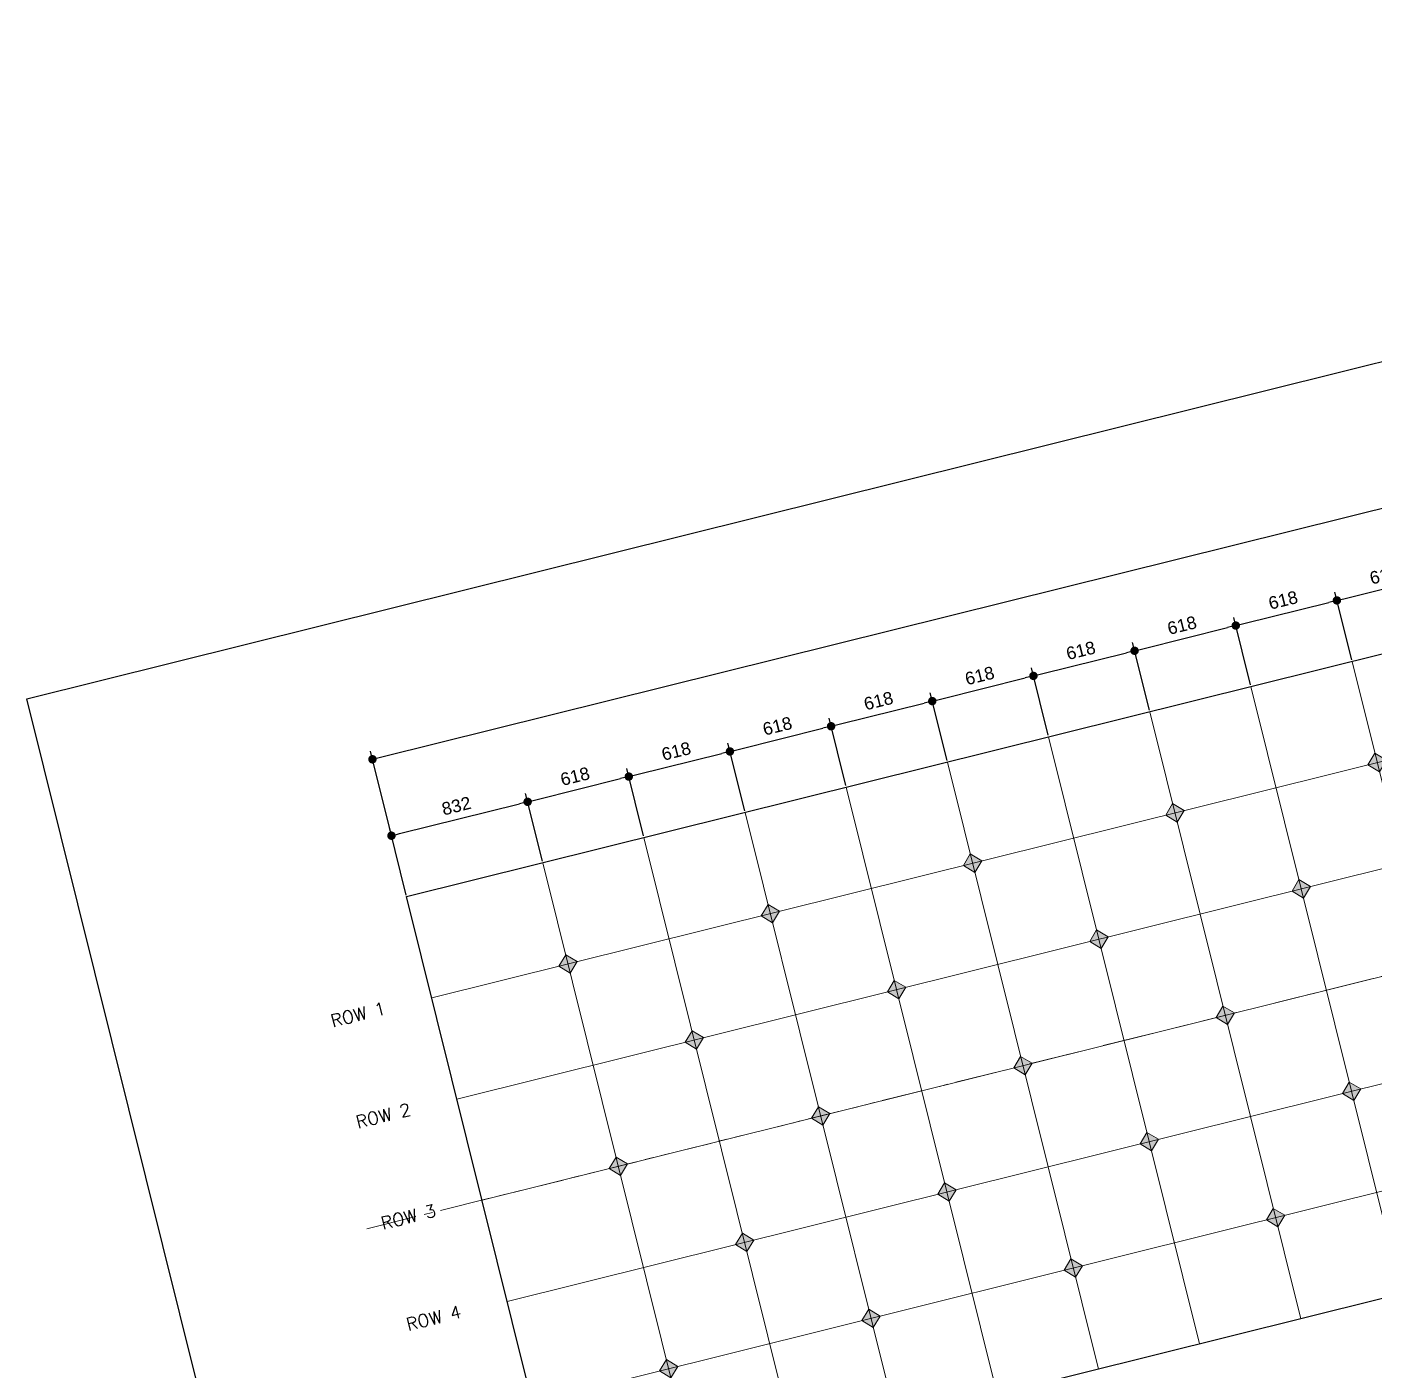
# Model space of a CAD drawing. Header units: inches. Extents: x -207898 to 3408902, y 497526 to 4632928.
# Drawn here: x 254092 to 262083, y 532182 to 540147 of the extents above; entities that cross this region are included whole.
import ezdxf

# ---------------------------------------------------------------- set-up
doc = ezdxf.new("R2010")
doc.units = ezdxf.units.IN
doc.header["$MEASUREMENT"] = 0
doc.linetypes.add('MAK PR R15 KEY PLAN$0$XREF-AXIS$0$XREF-V-AXIS$0$CENTER2', pattern=[1.125, 0.75, -0.125, 0.125, -0.125])
for name, color, linetype in [('48-TITLE', 7, 'Continuous'), ('8', 8, 'Continuous'), ('A-Plaster', 1, 'Continuous')]:
    doc.layers.add(name, color=color, linetype=linetype)
doc.styles.add('romans', font='romans.shx')
doc.styles.get("Standard").update_dxf_attribs({"font": 'arial.ttf'})
doc.dimstyles.new('chester 50', dxfattribs={"dimscale": 0.5, "dimtxt": 150, "dimasz": 100, "dimexe": 100, "dimexo": 20, "dimgap": 80, "dimtad": 1, "dimdec": 0, "dimzin": 0, "dimdsep": 46, "dimtxsty": 'Standard', "dimblk": 'DOT', "dimcen": 100, "dimclrd": 1, "dimclre": 1, "dimclrt": 3, "dimadec": 0, "dimazin": 0, "dimtfac": 1, "dimtdec": 0, "dimtofl": 0, "dimtmove": 0, "dimatfit": 3, "dimfxl": 1, "dimtolj": 1, "dimtzin": 0, "dimlwd": -1, "dimarcsym": 0})

# ---------------------------------------------------------------- blocks, each defined once
blk = doc.blocks.new('MAK-GF18 FD05')
at = {"layer": '8', "lineweight": 0}
h = blk.add_hatch(color=0, dxfattribs=at)
h.dxf.hatch_style = 1
h.paths.add_polyline_path([(38601.9, 52740.6), (38658.5, 52797.1), (38601.9, 52853.7), (38545.3, 52797.1)])
h = blk.add_hatch(color=0, dxfattribs=at)
h.dxf.hatch_style = 1
h.paths.add_polyline_path([(39838.6, 52740.6), (39895.1, 52797.1), (39838.6, 52853.7), (39782, 52797.1)])
h = blk.add_hatch(color=0, dxfattribs=at)
h.dxf.hatch_style = 1
h.paths.add_polyline_path([(41075.2, 52740.6), (41131.8, 52797.1), (41075.2, 52853.7), (41018.7, 52797.1)])
h = blk.add_hatch(color=0, dxfattribs=at)
h.dxf.hatch_style = 1
h.paths.add_polyline_path([(42311.9, 52740.6), (42368.5, 52797.1), (42311.9, 52853.7), (42255.3, 52797.1)])
h = blk.add_hatch(color=0, dxfattribs=at)
h.dxf.hatch_style = 1
h.paths.add_polyline_path([(43548.6, 52740.6), (43605.1, 52797.1), (43548.6, 52853.7), (43492, 52797.1)])
h = blk.add_hatch(color=0, dxfattribs=at)
h.dxf.hatch_style = 1
h.paths.add_polyline_path([(44785.2, 52740.6), (44841.8, 52797.1), (44785.2, 52853.7), (44728.7, 52797.1)])
h = blk.add_hatch(color=0, dxfattribs=at)
h.dxf.hatch_style = 1
h.paths.add_polyline_path([(46021.9, 52740.6), (46078.5, 52797.1), (46021.9, 52853.7), (45965.3, 52797.1)])
h = blk.add_hatch(color=0, dxfattribs=at)
h.dxf.hatch_style = 1
h.paths.add_polyline_path([(47258.6, 52740.6), (47315.1, 52797.1), (47258.6, 52853.7), (47202, 52797.1)])
h = blk.add_hatch(color=0, dxfattribs=at)
h.dxf.hatch_style = 1
h.paths.add_polyline_path([(48495.2, 52740.6), (48551.8, 52797.1), (48495.2, 52853.7), (48438.7, 52797.1)])
h = blk.add_hatch(color=0, dxfattribs=at)
h.dxf.hatch_style = 1
h.paths.add_polyline_path([(49731.9, 52740.6), (49788.5, 52797.1), (49731.9, 52853.7), (49675.3, 52797.1)])
h = blk.add_hatch(color=0, dxfattribs=at)
h.dxf.hatch_style = 1
h.paths.add_polyline_path([(39220.2, 52122.2), (39276.8, 52178.8), (39220.2, 52235.4), (39163.7, 52178.8)])
h = blk.add_hatch(color=0, dxfattribs=at)
h.dxf.hatch_style = 1
h.paths.add_polyline_path([(40456.9, 52122.2), (40513.5, 52178.8), (40456.9, 52235.4), (40400.3, 52178.8)])
h = blk.add_hatch(color=0, dxfattribs=at)
h.dxf.hatch_style = 1
h.paths.add_polyline_path([(41693.6, 52122.2), (41750.1, 52178.8), (41693.6, 52235.4), (41637, 52178.8)])
h = blk.add_hatch(color=0, dxfattribs=at)
h.dxf.hatch_style = 1
h.paths.add_polyline_path([(42930.2, 52122.2), (42986.8, 52178.8), (42930.2, 52235.4), (42873.7, 52178.8)])
h = blk.add_hatch(color=0, dxfattribs=at)
h.dxf.hatch_style = 1
h.paths.add_polyline_path([(44166.9, 52122.2), (44223.5, 52178.8), (44166.9, 52235.4), (44110.3, 52178.8)])
h = blk.add_hatch(color=0, dxfattribs=at)
h.dxf.hatch_style = 1
h.paths.add_polyline_path([(45403.6, 52122.2), (45460.1, 52178.8), (45403.6, 52235.4), (45347, 52178.8)])
h = blk.add_hatch(color=0, dxfattribs=at)
h.dxf.hatch_style = 1
h.paths.add_polyline_path([(46640.2, 52122.2), (46696.8, 52178.8), (46640.2, 52235.4), (46583.7, 52178.8)])
h = blk.add_hatch(color=0, dxfattribs=at)
h.dxf.hatch_style = 1
h.paths.add_polyline_path([(47876.9, 52122.2), (47933.5, 52178.8), (47876.9, 52235.4), (47820.3, 52178.8)])
h = blk.add_hatch(color=0, dxfattribs=at)
h.dxf.hatch_style = 1
h.paths.add_polyline_path([(49113.6, 52122.2), (49170.1, 52178.8), (49113.6, 52235.4), (49057, 52178.8)])
h = blk.add_hatch(color=0, dxfattribs=at)
h.dxf.hatch_style = 1
h.paths.add_polyline_path([(38601.9, 51503.9), (38658.5, 51560.5), (38601.9, 51617), (38545.3, 51560.5)])
h = blk.add_hatch(color=0, dxfattribs=at)
h.dxf.hatch_style = 1
h.paths.add_polyline_path([(39838.6, 51503.9), (39895.1, 51560.5), (39838.6, 51617), (39782, 51560.5)])
h = blk.add_hatch(color=0, dxfattribs=at)
h.dxf.hatch_style = 1
h.paths.add_polyline_path([(41075.2, 51503.9), (41131.8, 51560.5), (41075.2, 51617), (41018.7, 51560.5)])
h = blk.add_hatch(color=0, dxfattribs=at)
h.dxf.hatch_style = 1
h.paths.add_polyline_path([(42311.9, 51503.9), (42368.5, 51560.5), (42311.9, 51617), (42255.3, 51560.5)])
h = blk.add_hatch(color=0, dxfattribs=at)
h.dxf.hatch_style = 1
h.paths.add_polyline_path([(43548.6, 51503.9), (43605.1, 51560.5), (43548.6, 51617), (43492, 51560.5)])
h = blk.add_hatch(color=0, dxfattribs=at)
h.dxf.hatch_style = 1
h.paths.add_polyline_path([(44785.2, 51503.9), (44841.8, 51560.5), (44785.2, 51617), (44728.7, 51560.5)])
h = blk.add_hatch(color=0, dxfattribs=at)
h.dxf.hatch_style = 1
h.paths.add_polyline_path([(46021.9, 51503.9), (46078.5, 51560.5), (46021.9, 51617), (45965.3, 51560.5)])
h = blk.add_hatch(color=0, dxfattribs=at)
h.dxf.hatch_style = 1
h.paths.add_polyline_path([(47258.6, 51503.9), (47315.1, 51560.5), (47258.6, 51617), (47202, 51560.5)])
h = blk.add_hatch(color=0, dxfattribs=at)
h.dxf.hatch_style = 1
h.paths.add_polyline_path([(48495.2, 51503.9), (48551.8, 51560.5), (48495.2, 51617), (48438.7, 51560.5)])
h = blk.add_hatch(color=0, dxfattribs=at)
h.dxf.hatch_style = 1
h.paths.add_polyline_path([(49731.9, 51503.9), (49788.5, 51560.5), (49731.9, 51617), (49675.3, 51560.5)])
h = blk.add_hatch(color=0, dxfattribs=at)
h.dxf.hatch_style = 1
h.paths.add_polyline_path([(39220.2, 50885.6), (39276.8, 50942.1), (39220.2, 50998.7), (39163.7, 50942.1)])
h = blk.add_hatch(color=0, dxfattribs=at)
h.dxf.hatch_style = 1
h.paths.add_polyline_path([(40456.9, 50885.6), (40513.5, 50942.1), (40456.9, 50998.7), (40400.3, 50942.1)])
h = blk.add_hatch(color=0, dxfattribs=at)
h.dxf.hatch_style = 1
h.paths.add_polyline_path([(41693.6, 50885.6), (41750.1, 50942.1), (41693.6, 50998.7), (41637, 50942.1)])
h = blk.add_hatch(color=0, dxfattribs=at)
h.dxf.hatch_style = 1
h.paths.add_polyline_path([(42930.2, 50885.6), (42986.8, 50942.1), (42930.2, 50998.7), (42873.7, 50942.1)])
h = blk.add_hatch(color=0, dxfattribs=at)
h.dxf.hatch_style = 1
h.paths.add_polyline_path([(44166.9, 50885.6), (44223.5, 50942.1), (44166.9, 50998.7), (44110.3, 50942.1)])
h = blk.add_hatch(color=0, dxfattribs=at)
h.dxf.hatch_style = 1
h.paths.add_polyline_path([(45403.6, 50885.6), (45460.1, 50942.1), (45403.6, 50998.7), (45347, 50942.1)])
h = blk.add_hatch(color=0, dxfattribs=at)
h.dxf.hatch_style = 1
h.paths.add_polyline_path([(46640.2, 50885.6), (46696.8, 50942.1), (46640.2, 50998.7), (46583.7, 50942.1)])
h = blk.add_hatch(color=0, dxfattribs=at)
h.dxf.hatch_style = 1
h.paths.add_polyline_path([(47876.9, 50885.6), (47933.5, 50942.1), (47876.9, 50998.7), (47820.3, 50942.1)])
h = blk.add_hatch(color=0, dxfattribs=at)
h.dxf.hatch_style = 1
h.paths.add_polyline_path([(49113.6, 50885.6), (49170.1, 50942.1), (49113.6, 50998.7), (49057, 50942.1)])
h = blk.add_hatch(color=0, dxfattribs=at)
h.dxf.hatch_style = 1
h.paths.add_polyline_path([(38601.9, 50267.2), (38658.5, 50323.8), (38601.9, 50380.4), (38545.3, 50323.8)])
h = blk.add_hatch(color=0, dxfattribs=at)
h.dxf.hatch_style = 1
h.paths.add_polyline_path([(39838.6, 50267.2), (39895.1, 50323.8), (39838.6, 50380.4), (39782, 50323.8)])
h = blk.add_hatch(color=0, dxfattribs=at)
h.dxf.hatch_style = 1
h.paths.add_polyline_path([(41075.2, 50267.2), (41131.8, 50323.8), (41075.2, 50380.4), (41018.7, 50323.8)])
h = blk.add_hatch(color=0, dxfattribs=at)
h.dxf.hatch_style = 1
h.paths.add_polyline_path([(42311.9, 50267.2), (42368.5, 50323.8), (42311.9, 50380.4), (42255.3, 50323.8)])
h = blk.add_hatch(color=0, dxfattribs=at)
h.dxf.hatch_style = 1
h.paths.add_polyline_path([(43548.6, 50267.2), (43605.1, 50323.8), (43548.6, 50380.4), (43492, 50323.8)])
h = blk.add_hatch(color=0, dxfattribs=at)
h.dxf.hatch_style = 1
h.paths.add_polyline_path([(44785.2, 50267.2), (44841.8, 50323.8), (44785.2, 50380.4), (44728.7, 50323.8)])
h = blk.add_hatch(color=0, dxfattribs=at)
h.dxf.hatch_style = 1
h.paths.add_polyline_path([(46021.9, 50267.2), (46078.5, 50323.8), (46021.9, 50380.4), (45965.3, 50323.8)])
h = blk.add_hatch(color=0, dxfattribs=at)
h.dxf.hatch_style = 1
h.paths.add_polyline_path([(47258.6, 50267.2), (47315.1, 50323.8), (47258.6, 50380.4), (47202, 50323.8)])
h = blk.add_hatch(color=0, dxfattribs=at)
h.dxf.hatch_style = 1
h.paths.add_polyline_path([(48495.2, 50267.2), (48551.8, 50323.8), (48495.2, 50380.4), (48438.7, 50323.8)])
h = blk.add_hatch(color=0, dxfattribs=at)
h.dxf.hatch_style = 1
h.paths.add_polyline_path([(49731.9, 50267.2), (49788.5, 50323.8), (49731.9, 50380.4), (49675.3, 50323.8)])
at = {"layer": '48-TITLE', "color": 8, "lineweight": 0}
for p, q in [((38601.9, 49705.5, 0), (38601.9, 53415.5, 0)), ((39220.2, 49705.5, 0), (39220.2, 53415.5, 0)), ((39838.6, 49705.5, 0), (39838.6, 53415.5, 0)), ((40456.9, 49705.5, 0), (40456.9, 53415.5, 0)), ((41075.2, 49705.5, 0), (41075.2, 53415.5, 0)), ((41693.6, 49705.5, 0), (41693.6, 53415.5, 0)), ((42311.9, 49705.5, 0), (42311.9, 53415.5, 0)), ((42930.2, 49705.5, 0), (42930.2, 53415.5, 0)), ((43548.6, 49705.5, 0), (43548.6, 53415.5, 0)), ((44166.9, 49705.5, 0), (44166.9, 53415.5, 0)), ((44785.2, 49705.5, 0), (44785.2, 53415.5, 0)), ((45403.6, 49705.5, 0), (45403.6, 53415.5, 0)), ((46021.9, 49705.5, 0), (46021.9, 53415.5, 0)), ((46640.2, 49705.5, 0), (46640.2, 53415.5, 0)), ((47258.6, 49705.5, 0), (47258.6, 53415.5, 0)), ((47876.9, 49705.5, 0), (47876.9, 53415.5, 0)), ((48495.2, 49705.5, 0), (48495.2, 53415.5, 0)), ((49113.6, 49705.5, 0), (49113.6, 53415.5, 0)), ((49731.9, 49705.5, 0), (49731.9, 53415.5, 0)), ((50564.4, 52797.1, 0), (37769.4, 52797.1, 0)), ((37769.4, 52178.8, 0), (50564.4, 52178.8, 0)), ((37769.4, 51560.5, 0), (50564.4, 51560.5, 0)), ((37769.4, 50942.1, 0), (50564.4, 50942.1, 0)), ((50564.4, 50323.8, 0), (37769.4, 50323.8, 0))]:
    blk.add_line(p, q, dxfattribs=at)
at = {"layer": '48-TITLE', "color": 0, "lineweight": 0, "elevation": 0}
for points in [[(38601.9, 52740.6), (38658.5, 52797.1), (38601.9, 52853.7), (38545.3, 52797.1)], [(39838.6, 52740.6), (39895.1, 52797.1), (39838.6, 52853.7), (39782, 52797.1)], [(41075.2, 52740.6), (41131.8, 52797.1), (41075.2, 52853.7), (41018.7, 52797.1)], [(42311.9, 52740.6), (42368.5, 52797.1), (42311.9, 52853.7), (42255.3, 52797.1)], [(43548.6, 52740.6), (43605.1, 52797.1), (43548.6, 52853.7), (43492, 52797.1)], [(44785.2, 52740.6), (44841.8, 52797.1), (44785.2, 52853.7), (44728.7, 52797.1)], [(46021.9, 52740.6), (46078.5, 52797.1), (46021.9, 52853.7), (45965.3, 52797.1)], [(47258.6, 52740.6), (47315.1, 52797.1), (47258.6, 52853.7), (47202, 52797.1)], [(48495.2, 52740.6), (48551.8, 52797.1), (48495.2, 52853.7), (48438.7, 52797.1)], [(49731.9, 52740.6), (49788.5, 52797.1), (49731.9, 52853.7), (49675.3, 52797.1)], [(39220.2, 52122.2), (39276.8, 52178.8), (39220.2, 52235.4), (39163.7, 52178.8)], [(40456.9, 52122.2), (40513.5, 52178.8), (40456.9, 52235.4), (40400.3, 52178.8)], [(41693.6, 52122.2), (41750.1, 52178.8), (41693.6, 52235.4), (41637, 52178.8)], [(42930.2, 52122.2), (42986.8, 52178.8), (42930.2, 52235.4), (42873.7, 52178.8)], [(44166.9, 52122.2), (44223.5, 52178.8), (44166.9, 52235.4), (44110.3, 52178.8)], [(45403.6, 52122.2), (45460.1, 52178.8), (45403.6, 52235.4), (45347, 52178.8)], [(46640.2, 52122.2), (46696.8, 52178.8), (46640.2, 52235.4), (46583.7, 52178.8)], [(47876.9, 52122.2), (47933.5, 52178.8), (47876.9, 52235.4), (47820.3, 52178.8)], [(49113.6, 52122.2), (49170.1, 52178.8), (49113.6, 52235.4), (49057, 52178.8)], [(38601.9, 51503.9), (38658.5, 51560.5), (38601.9, 51617), (38545.3, 51560.5)], [(39838.6, 51503.9), (39895.1, 51560.5), (39838.6, 51617), (39782, 51560.5)], [(41075.2, 51503.9), (41131.8, 51560.5), (41075.2, 51617), (41018.7, 51560.5)], [(42311.9, 51503.9), (42368.5, 51560.5), (42311.9, 51617), (42255.3, 51560.5)], [(43548.6, 51503.9), (43605.1, 51560.5), (43548.6, 51617), (43492, 51560.5)], [(44785.2, 51503.9), (44841.8, 51560.5), (44785.2, 51617), (44728.7, 51560.5)], [(46021.9, 51503.9), (46078.5, 51560.5), (46021.9, 51617), (45965.3, 51560.5)], [(47258.6, 51503.9), (47315.1, 51560.5), (47258.6, 51617), (47202, 51560.5)], [(48495.2, 51503.9), (48551.8, 51560.5), (48495.2, 51617), (48438.7, 51560.5)], [(49731.9, 51503.9), (49788.5, 51560.5), (49731.9, 51617), (49675.3, 51560.5)], [(39220.2, 50885.6), (39276.8, 50942.1), (39220.2, 50998.7), (39163.7, 50942.1)], [(40456.9, 50885.6), (40513.5, 50942.1), (40456.9, 50998.7), (40400.3, 50942.1)], [(41693.6, 50885.6), (41750.1, 50942.1), (41693.6, 50998.7), (41637, 50942.1)], [(42930.2, 50885.6), (42986.8, 50942.1), (42930.2, 50998.7), (42873.7, 50942.1)], [(44166.9, 50885.6), (44223.5, 50942.1), (44166.9, 50998.7), (44110.3, 50942.1)], [(45403.6, 50885.6), (45460.1, 50942.1), (45403.6, 50998.7), (45347, 50942.1)], [(46640.2, 50885.6), (46696.8, 50942.1), (46640.2, 50998.7), (46583.7, 50942.1)], [(47876.9, 50885.6), (47933.5, 50942.1), (47876.9, 50998.7), (47820.3, 50942.1)], [(49113.6, 50885.6), (49170.1, 50942.1), (49113.6, 50998.7), (49057, 50942.1)], [(38601.9, 50267.2), (38658.5, 50323.8), (38601.9, 50380.4), (38545.3, 50323.8)], [(39838.6, 50267.2), (39895.1, 50323.8), (39838.6, 50380.4), (39782, 50323.8)], [(41075.2, 50267.2), (41131.8, 50323.8), (41075.2, 50380.4), (41018.7, 50323.8)], [(42311.9, 50267.2), (42368.5, 50323.8), (42311.9, 50380.4), (42255.3, 50323.8)], [(43548.6, 50267.2), (43605.1, 50323.8), (43548.6, 50380.4), (43492, 50323.8)], [(44785.2, 50267.2), (44841.8, 50323.8), (44785.2, 50380.4), (44728.7, 50323.8)], [(46021.9, 50267.2), (46078.5, 50323.8), (46021.9, 50380.4), (45965.3, 50323.8)], [(47258.6, 50267.2), (47315.1, 50323.8), (47258.6, 50380.4), (47202, 50323.8)], [(48495.2, 50267.2), (48551.8, 50323.8), (48495.2, 50380.4), (48438.7, 50323.8)], [(49731.9, 50267.2), (49788.5, 50323.8), (49731.9, 50380.4), (49675.3, 50323.8)]]:
    blk.add_lwpolyline(points, close=True, dxfattribs=at)
at = {"layer": 'A-Plaster', "elevation": 0}
blk.add_lwpolyline([(37769.4, 53415.5), (50564.4, 53415.5), (50564.4, 49705.5), (37769.4, 49705.5)], close=True, dxfattribs=at)
blk = doc.blocks.new('_Dot')
at = {"color": 0, "linetype": 'ByBlock', "lineweight": -2}
blk.add_line((-0.5, 0), (-1, 0), dxfattribs=at)
at = {"color": 0, "linetype": 'ByBlock', "const_width": 0.5}
blk.add_lwpolyline([(-0.25, 0, 1), (0.25, 0, 1)], format="xyb", close=True, dxfattribs=at)
blk = doc.blocks.new('*D69')
at = {"layer": 'A-Plaster', "color": 1, "lineweight": -2, "transparency": 16777216}
for p, q in [((257149.5, 535200.3), (257049.9, 535600.7)), ((256341.7, 534999.3), (256242.1, 535399.7))]:
    blk.add_line(p, q, dxfattribs=at)
at = {"layer": 'A-Plaster', "color": 1, "transparency": 16777216}
blk.add_line((256302.6, 535363.2), (257013.5, 535540.1), dxfattribs=at)
at = {"layer": 'Defpoints', "color": 0, "transparency": 16777216}
for p in [(257062, 535552.2), (257151.9, 535190.6, 0), (256344.1, 534989.6, 0)]:
    blk.add_point(p, dxfattribs=at)
at = {"layer": 'A-Plaster', "color": 1, "transparency": 16777216, "xscale": 49.99999999999999, "yscale": 49.99999999999999, "zscale": 49.99999999999999}
for p, rotation in [((257062, 535552.2), 13.9714232829857), ((256254.1, 535351.2), 193.9714232829857)]:
    blk.add_blockref('_Dot', p, dxfattribs=dict(at, rotation=rotation))
at = {"layer": 'A-Plaster', "color": 3, "transparency": 16777216, "insert": (256639.2, 535527.7), "char_height": 75, "attachment_point": 5, "rotation": 13.97142}
blk.add_mtext('\\A1;832', dxfattribs=at)
blk = doc.blocks.new('*D70')
at = {"layer": 'A-Plaster', "color": 1, "lineweight": -2, "transparency": 16777216}
for p, q in [((257749.6, 535349.6), (257650, 535750)), ((257149.5, 535200.3), (257049.9, 535600.7))]:
    blk.add_line(p, q, dxfattribs=at)
at = {"layer": 'A-Plaster', "color": 1, "transparency": 16777216}
blk.add_line((257110.5, 535564.2), (257613.5, 535689.4), dxfattribs=at)
at = {"layer": 'Defpoints', "color": 0, "transparency": 16777216}
for p in [(257662, 535701.5), (257752, 535339.9, 0), (257151.9, 535190.6, 0)]:
    blk.add_point(p, dxfattribs=at)
at = {"layer": 'A-Plaster', "color": 1, "transparency": 16777216, "xscale": 49.99999999999999, "yscale": 49.99999999999999, "zscale": 49.99999999999999}
for p, rotation in [((257662, 535701.5), 13.9714232829857), ((257062, 535552.2), 193.9714232829857)]:
    blk.add_blockref('_Dot', p, dxfattribs=dict(at, rotation=rotation))
at = {"layer": 'A-Plaster', "color": 3, "transparency": 16777216, "insert": (257343.1, 535702.8), "char_height": 75, "attachment_point": 5, "rotation": 13.97142}
blk.add_mtext('\\A1;618', dxfattribs=at)
blk = doc.blocks.new('*D71')
at = {"layer": 'A-Plaster', "color": 1, "lineweight": -2, "transparency": 16777216}
for p, q in [((258349.6, 535498.9), (258250, 535899.3)), ((257749.6, 535349.6), (257650, 535750))]:
    blk.add_line(p, q, dxfattribs=at)
at = {"layer": 'A-Plaster', "color": 1, "transparency": 16777216}
blk.add_line((257710.6, 535713.5), (258213.6, 535838.7), dxfattribs=at)
at = {"layer": 'Defpoints', "color": 0, "transparency": 16777216}
for p in [(258262.1, 535850.7), (258352, 535489.2, 0), (257752, 535339.9, 0)]:
    blk.add_point(p, dxfattribs=at)
at = {"layer": 'A-Plaster', "color": 1, "transparency": 16777216, "xscale": 49.99999999999999, "yscale": 49.99999999999999, "zscale": 49.99999999999999}
for p, rotation in [((258262.1, 535850.7), 13.9714232829857), ((257662, 535701.5), 193.9714232829857)]:
    blk.add_blockref('_Dot', p, dxfattribs=dict(at, rotation=rotation))
at = {"layer": 'A-Plaster', "color": 3, "transparency": 16777216, "insert": (257943.2, 535852.1), "char_height": 75, "attachment_point": 5, "rotation": 13.97142}
blk.add_mtext('\\A1;618', dxfattribs=at)
blk = doc.blocks.new('*D72')
at = {"layer": 'A-Plaster', "color": 1, "lineweight": -2, "transparency": 16777216}
for p, q in [((258949.7, 535648.2), (258850, 536048.6)), ((258349.6, 535498.9), (258250, 535899.3))]:
    blk.add_line(p, q, dxfattribs=at)
at = {"layer": 'A-Plaster', "color": 1, "transparency": 16777216}
blk.add_line((258310.6, 535862.8), (258813.6, 535988), dxfattribs=at)
at = {"layer": 'Defpoints', "color": 0, "transparency": 16777216}
for p in [(258862.1, 536000), (258952.1, 535638.5, 0), (258352, 535489.2, 0)]:
    blk.add_point(p, dxfattribs=at)
at = {"layer": 'A-Plaster', "color": 1, "transparency": 16777216, "xscale": 49.99999999999999, "yscale": 49.99999999999999, "zscale": 49.99999999999999}
for p, rotation in [((258862.1, 536000), 13.9714232829857), ((258262.1, 535850.7), 193.9714232829857)]:
    blk.add_blockref('_Dot', p, dxfattribs=dict(at, rotation=rotation))
at = {"layer": 'A-Plaster', "color": 3, "transparency": 16777216, "insert": (258543.2, 536001.4), "char_height": 75, "attachment_point": 5, "rotation": 13.97142}
blk.add_mtext('\\A1;618', dxfattribs=at)
blk = doc.blocks.new('*D73')
at = {"layer": 'A-Plaster', "color": 1, "lineweight": -2, "transparency": 16777216}
for p, q in [((259549.7, 535797.5), (259450.1, 536197.8)), ((258949.7, 535648.2), (258850, 536048.6))]:
    blk.add_line(p, q, dxfattribs=at)
at = {"layer": 'A-Plaster', "color": 1, "transparency": 16777216}
blk.add_line((258910.6, 536012.1), (259413.6, 536137.3), dxfattribs=at)
at = {"layer": 'Defpoints', "color": 0, "transparency": 16777216}
for p in [(259462.2, 536149.3), (259552.1, 535787.8), (258952.1, 535638.5, 0)]:
    blk.add_point(p, dxfattribs=at)
at = {"layer": 'A-Plaster', "color": 1, "transparency": 16777216, "xscale": 49.99999999999999, "yscale": 49.99999999999999, "zscale": 49.99999999999999}
for p, rotation in [((259462.2, 536149.3), 13.9714232829857), ((258862.1, 536000), 193.9714232829857)]:
    blk.add_blockref('_Dot', p, dxfattribs=dict(at, rotation=rotation))
at = {"layer": 'A-Plaster', "color": 3, "transparency": 16777216, "insert": (259143.2, 536150.7), "char_height": 75, "attachment_point": 5, "rotation": 13.97142}
blk.add_mtext('\\A1;618', dxfattribs=at)
blk = doc.blocks.new('*D74')
at = {"layer": 'A-Plaster', "color": 1, "lineweight": -2, "transparency": 16777216}
for p, q in [((260149.7, 535946.8), (260050.1, 536347.1)), ((259549.7, 535797.5), (259450.1, 536197.8))]:
    blk.add_line(p, q, dxfattribs=at)
at = {"layer": 'A-Plaster', "color": 1, "transparency": 16777216}
blk.add_line((259510.7, 536161.4), (260013.7, 536286.5), dxfattribs=at)
at = {"layer": 'Defpoints', "color": 0, "transparency": 16777216}
for p in [(260062.2, 536298.6), (260152.1, 535937.1), (259552.1, 535787.8)]:
    blk.add_point(p, dxfattribs=at)
at = {"layer": 'A-Plaster', "color": 1, "transparency": 16777216, "xscale": 49.99999999999999, "yscale": 49.99999999999999, "zscale": 49.99999999999999}
for p, rotation in [((260062.2, 536298.6), 13.9714232829857), ((259462.2, 536149.3), 193.9714232829857)]:
    blk.add_blockref('_Dot', p, dxfattribs=dict(at, rotation=rotation))
at = {"layer": 'A-Plaster', "color": 3, "transparency": 16777216, "insert": (259743.3, 536299.9), "char_height": 75, "attachment_point": 5, "rotation": 13.97142}
blk.add_mtext('\\A1;618', dxfattribs=at)
blk = doc.blocks.new('*D75')
at = {"layer": 'A-Plaster', "color": 1, "transparency": 16777216}
blk.add_line((260110.7, 536310.7), (260613.7, 536435.8), dxfattribs=at)
at = {"layer": 'A-Plaster', "color": 1, "lineweight": -2, "transparency": 16777216}
for p, q in [((260749.8, 536096.1), (260650.2, 536496.4)), ((260149.7, 535946.8), (260050.1, 536347.1))]:
    blk.add_line(p, q, dxfattribs=at)
at = {"layer": 'Defpoints', "color": 0, "transparency": 16777216}
for p in [(260662.2, 536447.9), (260752.2, 536086.4), (260152.1, 535937.1)]:
    blk.add_point(p, dxfattribs=at)
at = {"layer": 'A-Plaster', "color": 1, "transparency": 16777216, "xscale": 49.99999999999999, "yscale": 49.99999999999999, "zscale": 49.99999999999999}
for p, rotation in [((260662.2, 536447.9), 13.9714232829857), ((260062.2, 536298.6), 193.9714232829857)]:
    blk.add_blockref('_Dot', p, dxfattribs=dict(at, rotation=rotation))
at = {"layer": 'A-Plaster', "color": 3, "transparency": 16777216, "insert": (260343.3, 536449.2), "char_height": 75, "attachment_point": 5, "rotation": 13.97142}
blk.add_mtext('\\A1;618', dxfattribs=at)
blk = doc.blocks.new('*D76')
at = {"layer": 'A-Plaster', "color": 1, "transparency": 16777216}
blk.add_line((260710.8, 536460), (261213.8, 536585.1), dxfattribs=at)
at = {"layer": 'A-Plaster', "color": 1, "lineweight": -2, "transparency": 16777216}
for p, q in [((261349.8, 536245.4), (261250.2, 536645.7)), ((260749.8, 536096.1), (260650.2, 536496.4))]:
    blk.add_line(p, q, dxfattribs=at)
at = {"layer": 'Defpoints', "color": 0, "transparency": 16777216}
for p in [(261262.3, 536597.2), (261352.2, 536235.7), (260752.2, 536086.4)]:
    blk.add_point(p, dxfattribs=at)
at = {"layer": 'A-Plaster', "color": 1, "transparency": 16777216, "xscale": 49.99999999999999, "yscale": 49.99999999999999, "zscale": 49.99999999999999}
for p, rotation in [((261262.3, 536597.2), 13.9714232829857), ((260662.2, 536447.9), 193.9714232829857)]:
    blk.add_blockref('_Dot', p, dxfattribs=dict(at, rotation=rotation))
at = {"layer": 'A-Plaster', "color": 3, "transparency": 16777216, "insert": (260943.4, 536598.5), "char_height": 75, "attachment_point": 5, "rotation": 13.97142}
blk.add_mtext('\\A1;618', dxfattribs=at)
blk = doc.blocks.new('*D77')
at = {"layer": 'A-Plaster', "color": 1, "lineweight": -2, "transparency": 16777216}
for p, q in [((261949.9, 536394.7), (261850.3, 536795)), ((261349.8, 536245.4), (261250.2, 536645.7))]:
    blk.add_line(p, q, dxfattribs=at)
at = {"layer": 'A-Plaster', "color": 1, "transparency": 16777216}
blk.add_line((261310.8, 536609.3), (261813.8, 536734.4), dxfattribs=at)
at = {"layer": 'Defpoints', "color": 0, "transparency": 16777216}
for p in [(261862.3, 536746.5), (261952.3, 536384.9), (261352.2, 536235.7)]:
    blk.add_point(p, dxfattribs=at)
at = {"layer": 'A-Plaster', "color": 1, "transparency": 16777216, "xscale": 49.99999999999999, "yscale": 49.99999999999999, "zscale": 49.99999999999999}
for p, rotation in [((261862.3, 536746.5), 13.9714232829857), ((261262.3, 536597.2), 193.9714232829857)]:
    blk.add_blockref('_Dot', p, dxfattribs=dict(at, rotation=rotation))
at = {"layer": 'A-Plaster', "color": 3, "transparency": 16777216, "insert": (261543.4, 536747.8), "char_height": 75, "attachment_point": 5, "rotation": 13.97142}
blk.add_mtext('\\A1;618', dxfattribs=at)
blk = doc.blocks.new('*D78')
at = {"layer": 'A-Plaster', "color": 1, "lineweight": -2, "transparency": 16777216}
for p, q in [((262549.9, 536543.9), (262450.3, 536944.3)), ((261949.9, 536394.7), (261850.3, 536795))]:
    blk.add_line(p, q, dxfattribs=at)
at = {"layer": 'A-Plaster', "color": 1, "transparency": 16777216}
blk.add_line((261910.8, 536758.6), (262413.8, 536883.7), dxfattribs=at)
at = {"layer": 'Defpoints', "color": 0, "transparency": 16777216}
for p in [(262462.4, 536895.8), (262552.3, 536534.2, 0), (261952.3, 536384.9)]:
    blk.add_point(p, dxfattribs=at)
at = {"layer": 'A-Plaster', "color": 1, "transparency": 16777216, "xscale": 49.99999999999999, "yscale": 49.99999999999999, "zscale": 49.99999999999999}
for p, rotation in [((262462.4, 536895.8), 13.9714232829857), ((261862.3, 536746.5), 193.9714232829857)]:
    blk.add_blockref('_Dot', p, dxfattribs=dict(at, rotation=rotation))
at = {"layer": 'A-Plaster', "color": 3, "transparency": 16777216, "insert": (262143.4, 536897.1), "char_height": 75, "attachment_point": 5, "rotation": 13.97142}
blk.add_mtext('\\A1;618', dxfattribs=at)
blk = doc.blocks.new('*D89')
at = {"layer": 'A-Plaster', "color": 1, "lineweight": -2, "transparency": 16777216}
for p, q in [((268668.2, 538450.1), (268545.8, 538941.9)), ((256251.7, 535360.9), (256129.4, 535852.7))]:
    blk.add_line(p, q, dxfattribs=at)
at = {"layer": 'A-Plaster', "color": 1, "transparency": 16777216}
blk.add_line((256189.9, 535816.2), (268509.4, 538881.3), dxfattribs=at)
at = {"layer": 'Defpoints', "color": 0, "transparency": 16777216}
for p in [(268557.9, 538893.4), (268670.6, 538440.4), (256254.1, 535351.2)]:
    blk.add_point(p, dxfattribs=at)
at = {"layer": 'A-Plaster', "color": 1, "transparency": 16777216, "xscale": 49.99999999999999, "yscale": 49.99999999999999, "zscale": 49.99999999999999}
for p, rotation in [((268557.9, 538893.4), 13.9714232829857), ((256141.4, 535804.2), 193.9714232829857)]:
    blk.add_blockref('_Dot', p, dxfattribs=dict(at, rotation=rotation))
at = {"layer": 'A-Plaster', "color": 3, "transparency": 16777216, "insert": (262330.8, 537424.7), "char_height": 75, "attachment_point": 5, "rotation": 13.97142}
blk.add_mtext('\\A1;12795', dxfattribs=at)

msp = doc.modelspace()

# ---------------------------------------------------------------- linework, layer by layer
at = {"layer": '8', "linetype": 'MAK PR R15 KEY PLAN$0$XREF-AXIS$0$XREF-V-AXIS$0$CENTER2', "lineweight": 0, "ltscale": 400}
msp.add_line((269937, 536460, 0), (256063.4, 533008.3, 0), dxfattribs=at)
at = {"layer": 'A-Plaster', "color": 0, "elevation": 0}
msp.add_lwpolyline([(254091.9, 536162.2), (270109.8, 540147.4), (273535.6, 526378), (257517.7, 522392.8)], close=True, dxfattribs=at)

# ---------------------------------------------------------------- block references
at = {"layer": 'A-Plaster', "rotation": 13.97142328298565}
msp.add_blockref('MAK-GF18 FD05', (232588.6, 474035.4, 0), dxfattribs=at)

# ---------------------------------------------------------------- texts
at = {"layer": 'A-Plaster', "char_height": 75, "attachment_point": 1, "rotation": 13.97142, "style": 'romans'}
for s, insert in [('ROW 1', (255886.7, 534287.3, 0)), ('ROW 2', (256035.9, 533687.3, 0)), ('ROW 3', (256185.2, 533087.2, 0)), ('ROW 4', (256334.5, 532487.2, 0))]:
    msp.add_mtext_dynamic_manual_height_columns(s, width=594.226, gutter_width=1, heights=[0], dxfattribs=dict(at, insert=insert))

# ---------------------------------------------------------------- dimensions: what is measured, and where the dimension line sits
at = {"layer": 'A-Plaster'}
for base, p1, p2, picture, middle in [((268557.9, 538893.4, 0), (256254.1, 535351.2, 0), (268670.6, 538440.4, 0), '*D89', (262330.8, 537424.7, 0)), ((262462.4, 536895.8, 0), (261952.3, 536384.9, 0), (262552.3, 536534.2, 0), '*D78', (262143.4, 536897.1, 0)), ((261862.3, 536746.5, 0), (261352.2, 536235.7, 0), (261952.3, 536384.9, 0), '*D77', (261543.4, 536747.8, 0)), ((261262.3, 536597.2, 0), (260752.2, 536086.4, 0), (261352.2, 536235.7, 0), '*D76', (260943.4, 536598.5, 0)), ((260662.2, 536447.9, 0), (260152.1, 535937.1, 0), (260752.2, 536086.4, 0), '*D75', (260343.3, 536449.2, 0)), ((260062.2, 536298.6, 0), (259552.1, 535787.8, 0), (260152.1, 535937.1, 0), '*D74', (259743.3, 536299.9, 0)), ((259462.2, 536149.3, 0), (258952.1, 535638.5, 0), (259552.1, 535787.8, 0), '*D73', (259143.2, 536150.7, 0)), ((258862.1, 536000, 0), (258352, 535489.2, 0), (258952.1, 535638.5, 0), '*D72', (258543.2, 536001.4, 0)), ((258262.1, 535850.7, 0), (257752, 535339.9, 0), (258352, 535489.2, 0), '*D71', (257943.2, 535852.1, 0)), ((257662, 535701.5, 0), (257151.9, 535190.6, 0), (257752, 535339.9, 0), '*D70', (257343.1, 535702.8, 0)), ((257062, 535552.2, 0), (256344.1, 534989.6, 0), (257151.9, 535190.6, 0), '*D69', (256639.2, 535527.7, 0))]:
    dim = msp.add_linear_dim(base=base, p1=p1, p2=p2, angle=13.97142, dimstyle='chester 50', dxfattribs=at)
    dim.commit()
    dim.dimension.update_dxf_attribs({"geometry": picture, "text_midpoint": middle})

doc.saveas('drawing.dxf')
